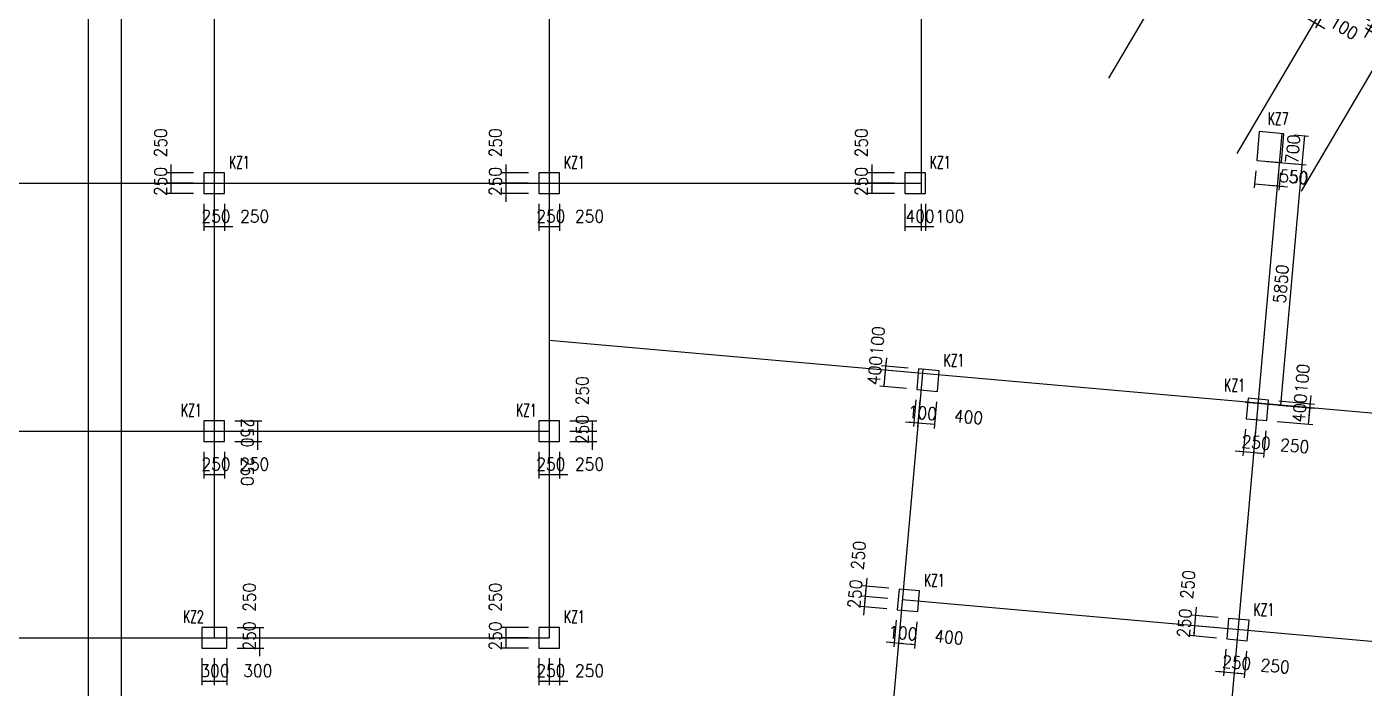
# Model space of a CAD drawing. Extents: x 387171 to 699106, y 11966 to 245688.
# Drawn here: x 574722 to 607071, y 98863 to 114875 of the extents above; entities that cross this region are included whole.
import ezdxf

# ---------------------------------------------------------------- set-up
doc = ezdxf.new("R2010")
doc.units = 0
doc.header["$LTSCALE"] = 100
doc.header["$MEASUREMENT"] = 0
for name, color, linetype in [('COLU', 7, 'Continuous'), ('DIM', 3, 'Continuous'), ('DOTE', 253, 'Continuous'), ('NUM', 7, 'Continuous'), ('小尺寸', 4, 'Continuous')]:
    doc.layers.add(name, color=color, linetype=linetype)
doc.styles.get("Standard").update_dxf_attribs({"font": 'standard'})
doc.dimstyles.get("Standard").update_dxf_attribs({"dimtxt": 300, "dimasz": 100, "dimexe": 100, "dimexo": 250, "dimgap": 100, "dimtad": 0, "dimtoh": 1, "dimdec": 0, "dimdsep": 46, "dimcen": 0.09, "dimclrt": 7, "dimadec": 0, "dimazin": 0, "dimtfac": 1, "dimtdec": 4, "dimtofl": 0, "dimtmove": 0, "dimatfit": 3, "dimfxl": 1, "dimtolj": 1, "dimtzin": 0, "dimarcsym": 0})

# ---------------------------------------------------------------- blocks, each defined once
blk = doc.blocks.new('*D3917')
at = {"layer": '小尺寸', "color": 0, "linetype": 'ByBlock', "lineweight": -2}
for p, q in [((606037, 115287), (605809, 114899)), ((605687, 115086), (606118, 114833)), ((606072, 115150), (605895, 114848))]:
    blk.add_line(p, q, dxfattribs=at)
for points in [[(605859, 114985), (605765, 115021), (605782, 115050)], [(605946, 114934), (606040, 114898), (606023, 114869)]]:
    blk.add_solid(points, dxfattribs=at)
at = {"layer": '小尺寸', "color": 7, "linetype": 'Continuous', "lineweight": -2, "insert": (606581, 114851), "char_height": 300, "width": 476.67, "attachment_point": 5, "rotation": 329.5454}
blk.add_mtext('100', dxfattribs=at)
blk = doc.blocks.new('*D1581')
at = {"layer": '小尺寸', "color": 0, "linetype": 'ByBlock', "lineweight": -2}
for p, q in [((607083, 114614), (607336, 115045)), ((607413, 114767), (607148, 114923)), ((607363, 114681), (607098, 114837))]:
    blk.add_line(p, q, dxfattribs=at)
for points in [[(607235, 114873), (607271, 114967), (607300, 114950)], [(607184, 114786), (607148, 114692), (607119, 114709)]]:
    blk.add_solid(points, dxfattribs=at)
at = {"layer": '小尺寸', "color": 7, "linetype": 'Continuous', "lineweight": -2, "insert": (607191, 115291), "char_height": 300, "width": 476.67, "attachment_point": 5, "rotation": 59.5454}
blk.add_mtext('100', dxfattribs=at)
blk = doc.blocks.new('*D1758')
at = {"layer": 'DIM', "color": 0, "linetype": 'ByBlock', "lineweight": -2}
for p, q in [((595708, 111338), (595058, 111338)), ((595158, 111538), (595158, 110888)), ((595708, 111088), (595058, 111088))]:
    blk.add_line(p, q, dxfattribs=at)
for points in [[(595158, 111338), (595141, 111438), (595175, 111438)], [(595158, 111088), (595175, 110988), (595141, 110988)]]:
    blk.add_solid(points, dxfattribs=at)
at = {"layer": 'DIM', "color": 7, "linetype": 'Continuous', "lineweight": -2, "insert": (594908, 112064), "char_height": 300, "width": 566.67, "attachment_point": 5, "rotation": 90}
blk.add_mtext('250', dxfattribs=at)
blk = doc.blocks.new('*D1530')
at = {"layer": 'DIM', "color": 0, "linetype": 'ByBlock', "lineweight": -2}
for p, q in [((595708, 111088), (595058, 111088)), ((595158, 111088), (595158, 110838)), ((595708, 110838), (595058, 110838))]:
    blk.add_line(p, q, dxfattribs=at)
for points in [[(595158, 111088), (595175, 110988), (595141, 110988)], [(595158, 110838), (595141, 110938), (595175, 110938)]]:
    blk.add_solid(points, dxfattribs=at)
at = {"layer": 'DIM', "color": 7, "linetype": 'Continuous', "lineweight": -2, "insert": (594908, 111128), "char_height": 300, "width": 566.67, "attachment_point": 5, "rotation": 90}
blk.add_mtext('250', dxfattribs=at)
blk = doc.blocks.new('*D2313')
at = {"layer": 'DIM', "color": 0, "linetype": 'ByBlock', "lineweight": -2}
for p, q in [((595958, 110588), (595958, 109938)), ((596358, 110588), (596358, 109938)), ((595958, 110038), (596358, 110038))]:
    blk.add_line(p, q, dxfattribs=at)
for points in [[(595958, 110038), (596058, 110055), (596058, 110021)], [(596358, 110038), (596258, 110021), (596258, 110055)]]:
    blk.add_solid(points, dxfattribs=at)
at = {"layer": 'DIM', "color": 7, "linetype": 'Continuous', "lineweight": -2, "insert": (596328, 110288), "char_height": 300, "width": 576.67, "attachment_point": 5}
blk.add_mtext('400', dxfattribs=at)
blk = doc.blocks.new('*D2063')
at = {"layer": 'DIM', "color": 0, "linetype": 'ByBlock', "lineweight": -2}
for p, q in [((596358, 110588), (596358, 109938)), ((596458, 110588), (596458, 109938)), ((596158, 110038), (596658, 110038))]:
    blk.add_line(p, q, dxfattribs=at)
for points in [[(596358, 110038), (596258, 110021), (596258, 110055)], [(596458, 110038), (596558, 110055), (596558, 110021)]]:
    blk.add_solid(points, dxfattribs=at)
at = {"layer": 'DIM', "color": 7, "linetype": 'Continuous', "lineweight": -2, "insert": (597048, 110288), "char_height": 300, "width": 476.67, "attachment_point": 5}
blk.add_mtext('100', dxfattribs=at)
blk = doc.blocks.new('*D4122')
at = {"layer": 'DIM', "color": 0, "linetype": 'ByBlock', "lineweight": -2}
for p, q in [((578758, 111338), (578108, 111338)), ((578208, 111538), (578208, 110888)), ((578758, 111088), (578108, 111088))]:
    blk.add_line(p, q, dxfattribs=at)
for points in [[(578208, 111338), (578191, 111438), (578225, 111438)], [(578208, 111088), (578225, 110988), (578191, 110988)]]:
    blk.add_solid(points, dxfattribs=at)
at = {"layer": 'DIM', "color": 7, "linetype": 'Continuous', "lineweight": -2, "insert": (577958, 112064), "char_height": 300, "width": 566.67, "attachment_point": 5, "rotation": 90}
blk.add_mtext('250', dxfattribs=at)
blk = doc.blocks.new('*D3725')
at = {"layer": 'DIM', "color": 0, "linetype": 'ByBlock', "lineweight": -2}
for p, q in [((578758, 111088), (578108, 111088)), ((578208, 111088), (578208, 110838)), ((578758, 110838), (578108, 110838))]:
    blk.add_line(p, q, dxfattribs=at)
for points in [[(578208, 111088), (578225, 110988), (578191, 110988)], [(578208, 110838), (578191, 110938), (578225, 110938)]]:
    blk.add_solid(points, dxfattribs=at)
at = {"layer": 'DIM', "color": 7, "linetype": 'Continuous', "lineweight": -2, "insert": (577958, 111128), "char_height": 300, "width": 566.67, "attachment_point": 5, "rotation": 90}
blk.add_mtext('250', dxfattribs=at)
blk = doc.blocks.new('*D4607')
at = {"layer": 'DIM', "color": 0, "linetype": 'ByBlock', "lineweight": -2}
for p, q in [((579008, 110588), (579008, 109938)), ((579258, 110588), (579258, 109938)), ((579008, 110038), (579258, 110038))]:
    blk.add_line(p, q, dxfattribs=at)
for points in [[(579008, 110038), (579108, 110055), (579108, 110021)], [(579258, 110038), (579158, 110021), (579158, 110055)]]:
    blk.add_solid(points, dxfattribs=at)
at = {"layer": 'DIM', "color": 7, "linetype": 'Continuous', "lineweight": -2, "insert": (579298, 110288), "char_height": 300, "width": 566.67, "attachment_point": 5}
blk.add_mtext('250', dxfattribs=at)
blk = doc.blocks.new('*D142')
at = {"layer": 'DIM', "color": 0, "linetype": 'ByBlock', "lineweight": -2}
for p, q in [((579258, 110588), (579258, 109938)), ((579508, 110588), (579508, 109938)), ((579058, 110038), (579708, 110038))]:
    blk.add_line(p, q, dxfattribs=at)
for points in [[(579258, 110038), (579158, 110021), (579158, 110055)], [(579508, 110038), (579608, 110055), (579608, 110021)]]:
    blk.add_solid(points, dxfattribs=at)
at = {"layer": 'DIM', "color": 7, "linetype": 'Continuous', "lineweight": -2, "insert": (580234, 110288), "char_height": 300, "width": 566.67, "attachment_point": 5}
blk.add_mtext('250', dxfattribs=at)
blk = doc.blocks.new('*D4413')
at = {"layer": 'DIM', "color": 0, "linetype": 'ByBlock', "lineweight": -2}
for p, q in [((586858, 111338), (586208, 111338)), ((586308, 111538), (586308, 110888)), ((586858, 111088), (586208, 111088))]:
    blk.add_line(p, q, dxfattribs=at)
for points in [[(586308, 111338), (586291, 111438), (586325, 111438)], [(586308, 111088), (586325, 110988), (586291, 110988)]]:
    blk.add_solid(points, dxfattribs=at)
at = {"layer": 'DIM', "color": 7, "linetype": 'Continuous', "lineweight": -2, "insert": (586058, 112064), "char_height": 300, "width": 566.67, "attachment_point": 5, "rotation": 90}
blk.add_mtext('250', dxfattribs=at)
blk = doc.blocks.new('*D672')
at = {"layer": 'DIM', "color": 0, "linetype": 'ByBlock', "lineweight": -2}
for p, q in [((586308, 111288), (586308, 110638)), ((586858, 111088), (586208, 111088)), ((586858, 110838), (586208, 110838))]:
    blk.add_line(p, q, dxfattribs=at)
for points in [[(586308, 111088), (586291, 111188), (586325, 111188)], [(586308, 110838), (586325, 110738), (586291, 110738)]]:
    blk.add_solid(points, dxfattribs=at)
at = {"layer": 'DIM', "color": 7, "linetype": 'Continuous', "lineweight": -2, "insert": (586058, 111128), "char_height": 300, "width": 566.67, "attachment_point": 5, "rotation": 90}
blk.add_mtext('250', dxfattribs=at)
blk = doc.blocks.new('*D289')
at = {"layer": 'DIM', "color": 0, "linetype": 'ByBlock', "lineweight": -2}
for p, q in [((587108, 110588), (587108, 109938)), ((587358, 110588), (587358, 109938)), ((587108, 110038), (587358, 110038))]:
    blk.add_line(p, q, dxfattribs=at)
for points in [[(587108, 110038), (587208, 110055), (587208, 110021)], [(587358, 110038), (587258, 110021), (587258, 110055)]]:
    blk.add_solid(points, dxfattribs=at)
at = {"layer": 'DIM', "color": 7, "linetype": 'Continuous', "lineweight": -2, "insert": (587398, 110288), "char_height": 300, "width": 566.67, "attachment_point": 5}
blk.add_mtext('250', dxfattribs=at)
blk = doc.blocks.new('*D1201')
at = {"layer": 'DIM', "color": 0, "linetype": 'ByBlock', "lineweight": -2}
for p, q in [((587358, 110588), (587358, 109938)), ((587608, 110588), (587608, 109938)), ((587358, 110038), (587608, 110038))]:
    blk.add_line(p, q, dxfattribs=at)
for points in [[(587358, 110038), (587458, 110055), (587458, 110021)], [(587608, 110038), (587508, 110021), (587508, 110055)]]:
    blk.add_solid(points, dxfattribs=at)
at = {"layer": 'DIM', "color": 7, "linetype": 'Continuous', "lineweight": -2, "insert": (588334, 110288), "char_height": 300, "width": 566.67, "attachment_point": 5}
blk.add_mtext('250', dxfattribs=at)
blk = doc.blocks.new('*D1064')
at = {"layer": 'DIM', "color": 0, "linetype": 'ByBlock', "lineweight": -2}
for p, q in [((579008, 104588), (579008, 103938)), ((579258, 104588), (579258, 103938)), ((579008, 104038), (579258, 104038))]:
    blk.add_line(p, q, dxfattribs=at)
for points in [[(579008, 104038), (579108, 104055), (579108, 104021)], [(579258, 104038), (579158, 104021), (579158, 104055)]]:
    blk.add_solid(points, dxfattribs=at)
at = {"layer": 'DIM', "color": 7, "linetype": 'Continuous', "lineweight": -2, "insert": (579298, 104288), "char_height": 300, "width": 566.67, "attachment_point": 5}
blk.add_mtext('250', dxfattribs=at)
blk = doc.blocks.new('*D683')
at = {"layer": 'DIM', "color": 0, "linetype": 'ByBlock', "lineweight": -2}
for p, q in [((579258, 104588), (579258, 103938)), ((579508, 104588), (579508, 103938)), ((579258, 104038), (579508, 104038))]:
    blk.add_line(p, q, dxfattribs=at)
for points in [[(579258, 104038), (579358, 104055), (579358, 104021)], [(579508, 104038), (579408, 104021), (579408, 104055)]]:
    blk.add_solid(points, dxfattribs=at)
at = {"layer": 'DIM', "color": 7, "linetype": 'Continuous', "lineweight": -2, "insert": (580234, 104288), "char_height": 300, "width": 566.67, "attachment_point": 5}
blk.add_mtext('250', dxfattribs=at)
blk = doc.blocks.new('*D865')
at = {"layer": 'DIM', "color": 0, "linetype": 'ByBlock', "lineweight": -2}
for p, q in [((580308, 104638), (580308, 105288)), ((579758, 105088), (580408, 105088)), ((579758, 104838), (580408, 104838))]:
    blk.add_line(p, q, dxfattribs=at)
for points in [[(580308, 105088), (580291, 105188), (580325, 105188)], [(580308, 104838), (580325, 104738), (580291, 104738)]]:
    blk.add_solid(points, dxfattribs=at)
at = {"layer": 'DIM', "color": 7, "linetype": 'Continuous', "lineweight": -2, "insert": (580058, 104112), "char_height": 300, "width": 566.67, "attachment_point": 5, "rotation": 270}
blk.add_mtext('250', dxfattribs=at)
blk = doc.blocks.new('*D1774')
at = {"layer": 'DIM', "color": 0, "linetype": 'ByBlock', "lineweight": -2}
for p, q in [((579758, 105338), (580408, 105338)), ((580308, 105088), (580308, 105338)), ((579758, 105088), (580408, 105088))]:
    blk.add_line(p, q, dxfattribs=at)
for points in [[(580308, 105338), (580325, 105238), (580291, 105238)], [(580308, 105088), (580291, 105188), (580325, 105188)]]:
    blk.add_solid(points, dxfattribs=at)
at = {"layer": 'DIM', "color": 7, "linetype": 'Continuous', "lineweight": -2, "insert": (580058, 105048), "char_height": 300, "width": 566.67, "attachment_point": 5, "rotation": 270}
blk.add_mtext('250', dxfattribs=at)
blk = doc.blocks.new('*D1396')
at = {"layer": 'DIM', "color": 0, "linetype": 'ByBlock', "lineweight": -2}
for p, q in [((578958, 99588), (578958, 98938)), ((579258, 99588), (579258, 98938)), ((578958, 99038), (579258, 99038))]:
    blk.add_line(p, q, dxfattribs=at)
for points in [[(578958, 99038), (579058, 99055), (579058, 99021)], [(579258, 99038), (579158, 99021), (579158, 99055)]]:
    blk.add_solid(points, dxfattribs=at)
at = {"layer": 'DIM', "color": 7, "linetype": 'Continuous', "lineweight": -2, "insert": (579273, 99288), "char_height": 300, "width": 566.67, "attachment_point": 5}
blk.add_mtext('300', dxfattribs=at)
blk = doc.blocks.new('*D2201')
at = {"layer": 'DIM', "color": 0, "linetype": 'ByBlock', "lineweight": -2}
for p, q in [((579258, 99588), (579258, 98938)), ((579558, 99588), (579558, 98938)), ((579258, 99038), (579558, 99038))]:
    blk.add_line(p, q, dxfattribs=at)
for points in [[(579258, 99038), (579358, 99055), (579358, 99021)], [(579558, 99038), (579458, 99021), (579458, 99055)]]:
    blk.add_solid(points, dxfattribs=at)
at = {"layer": 'DIM', "color": 7, "linetype": 'Continuous', "lineweight": -2, "insert": (580309, 99288), "char_height": 300, "width": 566.67, "attachment_point": 5}
blk.add_mtext('300', dxfattribs=at)
blk = doc.blocks.new('*D1965')
at = {"layer": 'DIM', "color": 0, "linetype": 'ByBlock', "lineweight": -2}
for p, q in [((580358, 99638), (580358, 100288)), ((579808, 100088), (580458, 100088)), ((579808, 99838), (580458, 99838))]:
    blk.add_line(p, q, dxfattribs=at)
for points in [[(580358, 100088), (580341, 100188), (580375, 100188)], [(580358, 99838), (580375, 99738), (580341, 99738)]]:
    blk.add_solid(points, dxfattribs=at)
at = {"layer": 'DIM', "color": 7, "linetype": 'Continuous', "lineweight": -2, "insert": (580108, 100128), "char_height": 300, "width": 566.67, "attachment_point": 5, "rotation": 90}
blk.add_mtext('250', dxfattribs=at)
blk = doc.blocks.new('*D2738')
at = {"layer": 'DIM', "color": 0, "linetype": 'ByBlock', "lineweight": -2}
for p, q in [((579808, 100338), (580458, 100338)), ((580358, 100088), (580358, 100338)), ((579808, 100088), (580458, 100088))]:
    blk.add_line(p, q, dxfattribs=at)
for points in [[(580358, 100338), (580375, 100238), (580341, 100238)], [(580358, 100088), (580341, 100188), (580375, 100188)]]:
    blk.add_solid(points, dxfattribs=at)
at = {"layer": 'DIM', "color": 7, "linetype": 'Continuous', "lineweight": -2, "insert": (580108, 101064), "char_height": 300, "width": 566.67, "attachment_point": 5, "rotation": 90}
blk.add_mtext('250', dxfattribs=at)
blk = doc.blocks.new('*D2490')
at = {"layer": 'DIM', "color": 0, "linetype": 'ByBlock', "lineweight": -2}
for p, q in [((587108, 104588), (587108, 103938)), ((587358, 104588), (587358, 103938)), ((587108, 104038), (587358, 104038))]:
    blk.add_line(p, q, dxfattribs=at)
for points in [[(587108, 104038), (587208, 104055), (587208, 104021)], [(587358, 104038), (587258, 104021), (587258, 104055)]]:
    blk.add_solid(points, dxfattribs=at)
at = {"layer": 'DIM', "color": 7, "linetype": 'Continuous', "lineweight": -2, "insert": (587398, 104288), "char_height": 300, "width": 566.67, "attachment_point": 5}
blk.add_mtext('250', dxfattribs=at)
blk = doc.blocks.new('*D2671')
at = {"layer": 'DIM', "color": 0, "linetype": 'ByBlock', "lineweight": -2}
for p, q in [((587358, 104588), (587358, 103938)), ((587608, 104588), (587608, 103938)), ((587158, 104038), (587808, 104038))]:
    blk.add_line(p, q, dxfattribs=at)
for points in [[(587358, 104038), (587258, 104021), (587258, 104055)], [(587608, 104038), (587708, 104055), (587708, 104021)]]:
    blk.add_solid(points, dxfattribs=at)
at = {"layer": 'DIM', "color": 7, "linetype": 'Continuous', "lineweight": -2, "insert": (588334, 104288), "char_height": 300, "width": 566.67, "attachment_point": 5}
blk.add_mtext('250', dxfattribs=at)
blk = doc.blocks.new('*D3443')
at = {"layer": 'DIM', "color": 0, "linetype": 'ByBlock', "lineweight": -2}
for p, q in [((588408, 104638), (588408, 105288)), ((587858, 105088), (588508, 105088)), ((587858, 104838), (588508, 104838))]:
    blk.add_line(p, q, dxfattribs=at)
for points in [[(588408, 105088), (588391, 105188), (588425, 105188)], [(588408, 104838), (588425, 104738), (588391, 104738)]]:
    blk.add_solid(points, dxfattribs=at)
at = {"layer": 'DIM', "color": 7, "linetype": 'Continuous', "lineweight": -2, "insert": (588158, 105128), "char_height": 300, "width": 566.67, "attachment_point": 5, "rotation": 90}
blk.add_mtext('250', dxfattribs=at)
blk = doc.blocks.new('*D3210')
at = {"layer": 'DIM', "color": 0, "linetype": 'ByBlock', "lineweight": -2}
for p, q in [((587858, 105338), (588508, 105338)), ((588408, 105088), (588408, 105338)), ((587858, 105088), (588508, 105088))]:
    blk.add_line(p, q, dxfattribs=at)
for points in [[(588408, 105338), (588425, 105238), (588391, 105238)], [(588408, 105088), (588391, 105188), (588425, 105188)]]:
    blk.add_solid(points, dxfattribs=at)
at = {"layer": 'DIM', "color": 7, "linetype": 'Continuous', "lineweight": -2, "insert": (588158, 106064), "char_height": 300, "width": 566.67, "attachment_point": 5, "rotation": 90}
blk.add_mtext('250', dxfattribs=at)
blk = doc.blocks.new('*D3978')
at = {"layer": 'DIM', "color": 0, "linetype": 'ByBlock', "lineweight": -2}
for p, q in [((586858, 100338), (586208, 100338)), ((586308, 100338), (586308, 100088)), ((586858, 100088), (586208, 100088))]:
    blk.add_line(p, q, dxfattribs=at)
for points in [[(586308, 100338), (586325, 100238), (586291, 100238)], [(586308, 100088), (586291, 100188), (586325, 100188)]]:
    blk.add_solid(points, dxfattribs=at)
at = {"layer": 'DIM', "color": 7, "linetype": 'Continuous', "lineweight": -2, "insert": (586058, 101064), "char_height": 300, "width": 566.67, "attachment_point": 5, "rotation": 90}
blk.add_mtext('250', dxfattribs=at)
blk = doc.blocks.new('*D3582')
at = {"layer": 'DIM', "color": 0, "linetype": 'ByBlock', "lineweight": -2}
for p, q in [((586858, 100088), (586208, 100088)), ((586308, 100088), (586308, 99838)), ((586858, 99838), (586208, 99838))]:
    blk.add_line(p, q, dxfattribs=at)
for points in [[(586308, 100088), (586325, 99988), (586291, 99988)], [(586308, 99838), (586291, 99938), (586325, 99938)]]:
    blk.add_solid(points, dxfattribs=at)
at = {"layer": 'DIM', "color": 7, "linetype": 'Continuous', "lineweight": -2, "insert": (586058, 100128), "char_height": 300, "width": 566.67, "attachment_point": 5, "rotation": 90}
blk.add_mtext('250', dxfattribs=at)
blk = doc.blocks.new('*D4505')
at = {"layer": 'DIM', "color": 0, "linetype": 'ByBlock', "lineweight": -2}
for p, q in [((587108, 99588), (587108, 98938)), ((587358, 99588), (587358, 98938)), ((587108, 99038), (587358, 99038))]:
    blk.add_line(p, q, dxfattribs=at)
for points in [[(587108, 99038), (587208, 99055), (587208, 99021)], [(587358, 99038), (587258, 99021), (587258, 99055)]]:
    blk.add_solid(points, dxfattribs=at)
at = {"layer": 'DIM', "color": 7, "linetype": 'Continuous', "lineweight": -2, "insert": (587398, 99288), "char_height": 300, "width": 566.67, "attachment_point": 5}
blk.add_mtext('250', dxfattribs=at)
blk = doc.blocks.new('*D21')
at = {"layer": 'DIM', "color": 0, "linetype": 'ByBlock', "lineweight": -2}
for p, q in [((587358, 99588), (587358, 98938)), ((587608, 99588), (587608, 98938)), ((587158, 99038), (587808, 99038))]:
    blk.add_line(p, q, dxfattribs=at)
for points in [[(587358, 99038), (587258, 99021), (587258, 99055)], [(587608, 99038), (587708, 99055), (587708, 99021)]]:
    blk.add_solid(points, dxfattribs=at)
at = {"layer": 'DIM', "color": 7, "linetype": 'Continuous', "lineweight": -2, "insert": (588334, 99288), "char_height": 300, "width": 566.67, "attachment_point": 5}
blk.add_mtext('250', dxfattribs=at)
blk = doc.blocks.new('*D3433')
at = {"layer": 'DIM', "color": 0, "linetype": 'ByBlock', "lineweight": -2}
for p, q in [((595513, 106861), (595469, 106363)), ((596034, 106514), (595387, 106571)), ((596043, 106613), (595396, 106671))]:
    blk.add_line(p, q, dxfattribs=at)
for points in [[(595495, 106662), (595487, 106763), (595521, 106760)], [(595486, 106562), (595494, 106461), (595461, 106464)]]:
    blk.add_solid(points, dxfattribs=at)
at = {"layer": 'DIM', "color": 7, "linetype": 'Continuous', "lineweight": -2, "insert": (595298, 107272), "char_height": 300, "width": 476.67, "attachment_point": 5, "rotation": 84.9316}
blk.add_mtext('100', dxfattribs=at)
blk = doc.blocks.new('*D4223')
at = {"layer": 'DIM', "color": 0, "linetype": 'ByBlock', "lineweight": -2}
for p, q in [((596034, 106514), (595387, 106571)), ((595486, 106562), (595451, 106164)), ((595999, 106115), (595351, 106173))]:
    blk.add_line(p, q, dxfattribs=at)
for points in [[(595486, 106562), (595494, 106461), (595461, 106464)], [(595451, 106164), (595443, 106265), (595476, 106262)]]:
    blk.add_solid(points, dxfattribs=at)
at = {"layer": 'DIM', "color": 7, "linetype": 'Continuous', "lineweight": -2, "insert": (595235, 106555), "char_height": 300, "width": 576.67, "attachment_point": 5, "rotation": 84.9316}
blk.add_mtext('400', dxfattribs=at)
blk = doc.blocks.new('*D3824')
at = {"layer": 'DIM', "color": 0, "linetype": 'ByBlock', "lineweight": -2}
for p, q in [((596226, 105844), (596168, 105197)), ((596325, 105835), (596268, 105188)), ((595978, 105314), (596476, 105270))]:
    blk.add_line(p, q, dxfattribs=at)
for points in [[(596177, 105296), (596076, 105289), (596079, 105322)], [(596277, 105287), (596378, 105295), (596375, 105262)]]:
    blk.add_solid(points, dxfattribs=at)
at = {"layer": 'DIM', "color": 7, "linetype": 'Continuous', "lineweight": -2, "insert": (596385, 105529), "char_height": 300, "width": 476.67, "attachment_point": 5, "rotation": 354.9316}
blk.add_mtext('100', dxfattribs=at)
blk = doc.blocks.new('*D78')
at = {"layer": 'DIM', "color": 0, "linetype": 'ByBlock', "lineweight": -2}
for p, q in [((596325, 105835), (596268, 105188)), ((596724, 105800), (596666, 105152)), ((596277, 105287), (596675, 105252))]:
    blk.add_line(p, q, dxfattribs=at)
for points in [[(596277, 105287), (596378, 105295), (596375, 105262)], [(596675, 105252), (596574, 105244), (596577, 105278)]]:
    blk.add_solid(points, dxfattribs=at)
at = {"layer": 'DIM', "color": 7, "linetype": 'Continuous', "lineweight": -2, "insert": (597501, 105430), "char_height": 300, "width": 576.67, "attachment_point": 5, "rotation": 354.9316}
blk.add_mtext('400', dxfattribs=at)
blk = doc.blocks.new('*D4337')
at = {"layer": 'DIM', "color": 0, "linetype": 'ByBlock', "lineweight": -2}
for p, q in [((604195, 105137), (604137, 104490)), ((604444, 105115), (604386, 104468)), ((603947, 104607), (604594, 104550))]:
    blk.add_line(p, q, dxfattribs=at)
for points in [[(604146, 104590), (604045, 104582), (604048, 104615)], [(604395, 104567), (604496, 104575), (604493, 104542)]]:
    blk.add_solid(points, dxfattribs=at)
at = {"layer": 'DIM', "color": 7, "linetype": 'Continuous', "lineweight": -2, "insert": (604457, 104813), "char_height": 300, "width": 566.67, "attachment_point": 5, "rotation": 354.9316}
blk.add_mtext('250', dxfattribs=at)
blk = doc.blocks.new('*D620')
at = {"layer": 'DIM', "color": 0, "linetype": 'ByBlock', "lineweight": -2}
for p, q in [((604444, 105115), (604386, 104468)), ((604693, 105093), (604635, 104446)), ((604395, 104567), (604644, 104545))]:
    blk.add_line(p, q, dxfattribs=at)
for points in [[(604395, 104567), (604496, 104575), (604493, 104542)], [(604644, 104545), (604543, 104538), (604546, 104571)]]:
    blk.add_solid(points, dxfattribs=at)
at = {"layer": 'DIM', "color": 7, "linetype": 'Continuous', "lineweight": -2, "insert": (605390, 104730), "char_height": 300, "width": 566.67, "attachment_point": 5, "rotation": 354.9316}
blk.add_mtext('250', dxfattribs=at)
blk = doc.blocks.new('*D795')
at = {"layer": 'DIM', "color": 0, "linetype": 'ByBlock', "lineweight": -2}
for p, q in [((604999, 105719), (605859, 105642)), ((605724, 105253), (605760, 105651)), ((604964, 105320), (605824, 105244))]:
    blk.add_line(p, q, dxfattribs=at)
for points in [[(605760, 105651), (605768, 105550), (605734, 105553)], [(605724, 105253), (605717, 105354), (605750, 105351)]]:
    blk.add_solid(points, dxfattribs=at)
at = {"layer": 'DIM', "color": 7, "linetype": 'Continuous', "lineweight": -2, "insert": (605508, 105644), "char_height": 300, "width": 576.67, "attachment_point": 5, "rotation": 84.9316}
blk.add_mtext('400', dxfattribs=at)
blk = doc.blocks.new('*D406')
at = {"layer": 'DIM', "color": 0, "linetype": 'ByBlock', "lineweight": -2}
for p, q in [((605008, 105818), (605868, 105742)), ((605742, 105452), (605786, 105950)), ((604999, 105719), (605859, 105642))]:
    blk.add_line(p, q, dxfattribs=at)
for points in [[(605769, 105751), (605761, 105852), (605794, 105849)], [(605760, 105651), (605768, 105550), (605734, 105553)]]:
    blk.add_solid(points, dxfattribs=at)
at = {"layer": 'DIM', "color": 7, "linetype": 'Continuous', "lineweight": -2, "insert": (605572, 106361), "char_height": 300, "width": 476.67, "attachment_point": 5, "rotation": 84.9316}
blk.add_mtext('100', dxfattribs=at)
blk = doc.blocks.new('*D1330')
at = {"layer": 'DIM', "color": 0, "linetype": 'ByBlock', "lineweight": -2}
for p, q in [((595570, 101284), (594923, 101342)), ((595040, 101532), (594983, 100885)), ((595548, 101035), (594901, 101093))]:
    blk.add_line(p, q, dxfattribs=at)
for points in [[(595023, 101333), (595015, 101434), (595048, 101431)], [(595000, 101084), (595008, 100983), (594975, 100986)]]:
    blk.add_solid(points, dxfattribs=at)
at = {"layer": 'DIM', "color": 7, "linetype": 'Continuous', "lineweight": -2, "insert": (594838, 102078), "char_height": 300, "width": 566.67, "attachment_point": 5, "rotation": 84.9316}
blk.add_mtext('250', dxfattribs=at)
blk = doc.blocks.new('*D930')
at = {"layer": 'DIM', "color": 0, "linetype": 'ByBlock', "lineweight": -2}
for p, q in [((595018, 101283), (594961, 100636)), ((595548, 101035), (594901, 101093)), ((595526, 100786), (594879, 100844))]:
    blk.add_line(p, q, dxfattribs=at)
for points in [[(595000, 101084), (594993, 101185), (595026, 101182)], [(594978, 100835), (594986, 100734), (594953, 100737)]]:
    blk.add_solid(points, dxfattribs=at)
at = {"layer": 'DIM', "color": 7, "linetype": 'Continuous', "lineweight": -2, "insert": (594755, 101146), "char_height": 300, "width": 566.67, "attachment_point": 5, "rotation": 84.9316}
blk.add_mtext('250', dxfattribs=at)
blk = doc.blocks.new('*D1867')
at = {"layer": 'DIM', "color": 0, "linetype": 'ByBlock', "lineweight": -2}
for p, q in [((595753, 100515), (595696, 99868)), ((595853, 100506), (595795, 99859)), ((595505, 99985), (596003, 99941))]:
    blk.add_line(p, q, dxfattribs=at)
for points in [[(595705, 99967), (595603, 99959), (595606, 99993)], [(595804, 99958), (595905, 99966), (595902, 99933)]]:
    blk.add_solid(points, dxfattribs=at)
at = {"layer": 'DIM', "color": 7, "linetype": 'Continuous', "lineweight": -2, "insert": (595912, 100200), "char_height": 300, "width": 476.67, "attachment_point": 5, "rotation": 354.9316}
blk.add_mtext('100', dxfattribs=at)
blk = doc.blocks.new('*D1481')
at = {"layer": 'DIM', "color": 0, "linetype": 'ByBlock', "lineweight": -2}
for p, q in [((595853, 100506), (595795, 99859)), ((596251, 100471), (596194, 99823)), ((595804, 99958), (596203, 99923))]:
    blk.add_line(p, q, dxfattribs=at)
for points in [[(595804, 99958), (595905, 99966), (595902, 99933)], [(596203, 99923), (596102, 99915), (596104, 99948)]]:
    blk.add_solid(points, dxfattribs=at)
at = {"layer": 'DIM', "color": 7, "linetype": 'Continuous', "lineweight": -2, "insert": (597028, 100101), "char_height": 300, "width": 576.67, "attachment_point": 5, "rotation": 354.9316}
blk.add_mtext('400', dxfattribs=at)
blk = doc.blocks.new('*D4277')
at = {"layer": 'DIM', "color": 0, "linetype": 'ByBlock', "lineweight": -2}
for p, q in [((603539, 100577), (602892, 100635)), ((603009, 100825), (602952, 100178)), ((603517, 100328), (602870, 100386))]:
    blk.add_line(p, q, dxfattribs=at)
for points in [[(602991, 100626), (602984, 100727), (603017, 100724)], [(602969, 100377), (602977, 100276), (602944, 100279)]]:
    blk.add_solid(points, dxfattribs=at)
at = {"layer": 'DIM', "color": 7, "linetype": 'Continuous', "lineweight": -2, "insert": (602806, 101372), "char_height": 300, "width": 566.67, "attachment_point": 5, "rotation": 84.9316}
blk.add_mtext('250', dxfattribs=at)
blk = doc.blocks.new('*D4053')
at = {"layer": 'DIM', "color": 0, "linetype": 'ByBlock', "lineweight": -2}
for p, q in [((603517, 100328), (602870, 100386)), ((602969, 100377), (602947, 100128)), ((603495, 100079), (602847, 100137))]:
    blk.add_line(p, q, dxfattribs=at)
for points in [[(602969, 100377), (602977, 100276), (602944, 100279)], [(602947, 100128), (602939, 100229), (602973, 100226)]]:
    blk.add_solid(points, dxfattribs=at)
at = {"layer": 'DIM', "color": 7, "linetype": 'Continuous', "lineweight": -2, "insert": (602724, 100439), "char_height": 300, "width": 566.67, "attachment_point": 5, "rotation": 84.9316}
blk.add_mtext('250', dxfattribs=at)
blk = doc.blocks.new('*D4236')
at = {"layer": 'DIM', "color": 0, "linetype": 'ByBlock', "lineweight": -2}
for p, q in [((603722, 99808), (603664, 99161)), ((603971, 99786), (603913, 99139)), ((603474, 99278), (604122, 99221))]:
    blk.add_line(p, q, dxfattribs=at)
for points in [[(603673, 99260), (603572, 99253), (603575, 99286)], [(603922, 99238), (604023, 99246), (604020, 99213)]]:
    blk.add_solid(points, dxfattribs=at)
at = {"layer": 'DIM', "color": 7, "linetype": 'Continuous', "lineweight": -2, "insert": (603984, 99484), "char_height": 300, "width": 566.67, "attachment_point": 5, "rotation": 354.9316}
blk.add_mtext('250', dxfattribs=at)
blk = doc.blocks.new('*D346')
at = {"layer": 'DIM', "color": 0, "linetype": 'ByBlock', "lineweight": -2}
for p, q in [((603971, 99786), (603913, 99139)), ((604220, 99764), (604163, 99117)), ((603922, 99238), (604171, 99216))]:
    blk.add_line(p, q, dxfattribs=at)
for points in [[(603922, 99238), (604023, 99246), (604020, 99213)], [(604171, 99216), (604070, 99208), (604073, 99242)]]:
    blk.add_solid(points, dxfattribs=at)
at = {"layer": 'DIM', "color": 7, "linetype": 'Continuous', "lineweight": -2, "insert": (604917, 99401), "char_height": 300, "width": 566.67, "attachment_point": 5, "rotation": 354.9316}
blk.add_mtext('250', dxfattribs=at)
blk = doc.blocks.new('*D2217')
at = {"layer": 'DIM', "color": 0, "linetype": 'ByBlock', "lineweight": -2}
for p, q in [((604448, 111389), (604411, 110973)), ((604996, 111341), (604959, 110925)), ((604420, 111073), (604968, 111024))]:
    blk.add_line(p, q, dxfattribs=at)
for points in [[(604420, 111073), (604521, 111081), (604518, 111047)], [(604968, 111024), (604867, 111016), (604869, 111050)]]:
    blk.add_solid(points, dxfattribs=at)
at = {"layer": 'DIM', "color": 7, "linetype": 'Continuous', "lineweight": -2, "insert": (605372, 111239), "char_height": 300, "width": 566.67, "attachment_point": 5, "rotation": 354.9316}
blk.add_mtext('550', dxfattribs=at)
blk = doc.blocks.new('*D1892')
at = {"layer": 'DIM', "color": 0, "linetype": 'ByBlock', "lineweight": -2}
for p, q in [((604996, 111341), (604959, 110925)), ((605045, 111336), (605009, 110920)), ((604768, 111042), (605217, 111002))]:
    blk.add_line(p, q, dxfattribs=at)
for points in [[(604968, 111024), (604867, 111016), (604869, 111050)], [(605017, 111020), (605118, 111028), (605116, 110994)]]:
    blk.add_solid(points, dxfattribs=at)
at = {"layer": 'DIM', "color": 7, "linetype": 'Continuous', "lineweight": -2, "insert": (605477, 111230), "char_height": 300, "width": 353.33, "attachment_point": 5, "rotation": 354.9316}
blk.add_mtext('50', dxfattribs=at)
blk = doc.blocks.new('*D1805')
at = {"layer": 'DIM', "color": 0, "linetype": 'ByBlock', "lineweight": -2}
for p, q in [((604719, 111616), (605663, 111533)), ((605564, 111541), (605047, 105714)), ((604202, 105789), (605146, 105705))]:
    blk.add_line(p, q, dxfattribs=at)
for points in [[(605564, 111541), (605571, 111440), (605538, 111443)], [(605047, 105714), (605039, 105815), (605072, 105812)]]:
    blk.add_solid(points, dxfattribs=at)
at = {"layer": 'DIM', "color": 7, "linetype": 'Continuous', "lineweight": -2, "insert": (605056, 108650), "char_height": 300, "width": 780, "attachment_point": 5, "rotation": 84.9316}
blk.add_mtext('5850', dxfattribs=at)
blk = doc.blocks.new('*D2747')
at = {"layer": 'DIM', "color": 0, "linetype": 'ByBlock', "lineweight": -2}
for p, q in [((605378, 112261), (605725, 112230)), ((605625, 112239), (605564, 111541)), ((605317, 111563), (605663, 111533))]:
    blk.add_line(p, q, dxfattribs=at)
for points in [[(605625, 112239), (605633, 112138), (605600, 112141)], [(605564, 111541), (605556, 111643), (605589, 111640)]]:
    blk.add_solid(points, dxfattribs=at)
at = {"layer": 'DIM', "color": 7, "linetype": 'Continuous', "lineweight": -2, "insert": (605345, 111912), "char_height": 300, "width": 566.67, "attachment_point": 5, "rotation": 84.9316}
blk.add_mtext('700', dxfattribs=at)
blk = doc.blocks.new('后浇带现场')
at = {"color": 6, "lineweight": 30}
for points in [[(806265, 663346), (787754, 674230), (759207, 674230), (759207, 625070)], [(805860, 662656), (787536, 673430), (760007, 673430), (760007, 625070)]]:
    blk.add_lwpolyline(points, dxfattribs=at)

msp = doc.modelspace()

# ---------------------------------------------------------------- linework, layer by layer
at = {"layer": 'COLU'}
for points in [[(604469.9, 111638.4), (605067.6, 111585.4), (605129.4, 112282.7), (604531.8, 112335.7)], [(579008.1, 110837.9), (579508.1, 110837.9), (579508.1, 111337.9), (579008.1, 111337.9)], [(587108.1, 110837.9), (587608.1, 110837.9), (587608.1, 111337.9), (587108.1, 111337.9)], [(595958.1, 110837.9), (596458.1, 110837.9), (596458.1, 111337.9), (595958.1, 111337.9)], [(596247.9, 106093.1), (596745.9, 106049), (596790.1, 106547), (596292.1, 106591.2)], [(604216.6, 105386.4), (604714.7, 105342.2), (604758.8, 105840.2), (604260.8, 105884.4)], [(579008.1, 104837.9), (579508.1, 104837.9), (579508.1, 105337.9), (579008.1, 105337.9)], [(587108.1, 104837.9), (587608.1, 104837.9), (587608.1, 105337.9), (587108.1, 105337.9)], [(595775.2, 100764), (596273.3, 100719.9), (596317.5, 101217.9), (595819.4, 101262.1)], [(578958.1, 99837.9), (579558.1, 99837.9), (579558.1, 100337.9), (578958.1, 100337.9)], [(587108.1, 99837.9), (587608.1, 99837.9), (587608.1, 100337.9), (587108.1, 100337.9)], [(603744, 100057.3), (604242, 100013.1), (604286.2, 100511.2), (603788.1, 100555.3)]]:
    msp.add_lwpolyline(points, close=True, dxfattribs=at)
at = {"layer": 'DOTE'}
for p, q in [((579258.1, 213087.9), (579258.1, 100087.9)), ((606101.4, 122499.2), (600886.4, 113629.9)), ((609204.7, 120674.5), (603989.7, 111805.2)), ((610756.3, 119762.2), (605541.3, 110892.8)), ((587358.1, 116487.9), (587358.1, 100087.9)), ((596358.1, 116487.9), (596358.1, 110837.9)), ((605079.6, 112287.1), (599065, 44471.9)), ((524658.1, 111087.9), (596358.1, 111087.9)), ((666955.8, 100223.5), (587358.1, 107283.1)), ((596391.7, 106582.3), (590946.9, 45191.9)), ((524658.1, 105087.9), (587358.1, 105087.9)), ((666469.9, 94745), (595896.9, 101004.2)), ((524658.1, 100087.9), (587358.1, 100087.9))]:
    msp.add_line(p, q, dxfattribs=at)

# ---------------------------------------------------------------- block references
at = {"color": 3, "lineweight": 30}
msp.add_blockref('后浇带现场', (-182998.7, -527042.1), dxfattribs=at)

# ---------------------------------------------------------------- texts
at = {"layer": 'NUM', "color": 200, "width": 0.7}
for s, p in [('KZ7', (604737, 112499.9)), ('KZ1', (579614.1, 111444)), ('KZ1', (587714.1, 111444)), ('KZ1', (596564.1, 111444)), ('KZ1', (596896.2, 106653.1)), ('KZ1', (603683.8, 106049.7)), ('KZ1', (578451.5, 105444)), ('KZ1', (586555.6, 105444)), ('KZ1', (596423.5, 101324)), ('KZ2', (578501.5, 100444)), ('KZ1', (587714.1, 100444)), ('KZ1', (604392.2, 100617.2))]:
    msp.add_text(s, height=300, dxfattribs=at).set_placement(p)

# ---------------------------------------------------------------- dimensions: what is measured, and where the dimension line sits
at = {"layer": 'DIM', "color": 200}
for p1, p2, distance, picture, middle in [((579008.1, 111337.9), (579008.1, 111087.9), -800, '*D4122', (577958.1, 111556)), ((587108.1, 111337.9), (587108.1, 111087.9), -800, '*D4413', (586058.1, 111556)), ((595958.1, 111337.9), (595958.1, 111087.9), -800, '*D1758', (594908.1, 111556)), ((605129.4, 112282.7), (605067.6, 111585.4), 497.9, '*D2747', (605345.5, 111912.2)), ((604469.9, 111638.4), (603953.1, 105811.3), 1097.9, '*D1805', (605056.1, 108650)), ((604469.9, 111638.4), (605017.8, 111589.8), -567.9, '*D2217', (604715.8, 111297.5)), ((579008.1, 111087.9), (579008.1, 110837.9), -800, '*D3725', (577958.1, 110619.9)), ((587108.1, 111087.9), (587108.1, 110837.9), -800, '*D672', (586058.1, 110619.9)), ((595958.1, 111087.9), (595958.1, 110837.9), -800, '*D1530', (594908.1, 110619.9)), ((579008.1, 110837.9), (579258.1, 110837.9), -800, '*D4607', (578790, 110287.9)), ((579258.1, 110837.9), (579508.1, 110837.9), -800, '*D142', (579726.1, 110287.9)), ((587108.1, 110837.9), (587358.1, 110837.9), -800, '*D289', (586890, 110287.9)), ((587358.1, 110837.9), (587608.1, 110837.9), -800, '*D1201', (587826.1, 110287.9)), ((595958.1, 110837.9), (596358.1, 110837.9), -800, '*D2313', (595740, 110287.9)), ((596358.1, 110837.9), (596458.1, 110837.9), -800, '*D2063', (596660, 110287.9)), ((596292.1, 106591.2), (596283.2, 106491.6), -800, '*D3433', (595264, 106885.1)), ((596283.2, 106491.6), (596247.9, 106093.1), -800, '*D4223', (595182.7, 105968.7)), ((604750, 105740.6), (604758.8, 105840.2), -1013.8, '*D406', (605537.5, 105973.9)), ((587608.1, 105087.9), (587608.1, 105337.9), -800, '*D3210', (588158.1, 105556)), ((596247.9, 106093.1), (596347.5, 106084.3), -800, '*D3824', (595998.2, 105563.1)), ((596347.5, 106084.3), (596745.9, 106049), -800, '*D78', (596914.6, 105481.8)), ((604714.7, 105342.2), (604750, 105740.6), -1013.8, '*D795', (605456.2, 105057.5)), ((579508.1, 105087.9), (579508.1, 105337.9), -800, '*D1774', (580058.1, 105556)), ((579508.1, 104837.9), (579508.1, 105087.9), -800, '*D865', (580058.1, 104619.9)), ((587608.1, 104837.9), (587608.1, 105087.9), -800, '*D3443', (588158.1, 104619.9)), ((604216.6, 105386.4), (604465.6, 105364.3), -800, '*D4337', (603950.8, 104857.8)), ((604465.6, 105364.3), (604714.7, 105342.2), -800, '*D620', (604883.3, 104775.1)), ((579008.1, 104837.9), (579258.1, 104837.9), -800, '*D1064', (578790, 104287.9)), ((579258.1, 104837.9), (579508.1, 104837.9), -800, '*D683', (579726.1, 104287.9)), ((587108.1, 104837.9), (587358.1, 104837.9), -800, '*D2490', (586890, 104287.9)), ((587358.1, 104837.9), (587608.1, 104837.9), -800, '*D2671', (587826.1, 104287.9)), ((595819.4, 101262.1), (595797.3, 101013.1), -800, '*D1330', (594792.8, 101572.1)), ((603788.1, 100555.3), (603766.1, 100306.3), -800, '*D4277', (602761.5, 100865.3)), ((579558.1, 100087.9), (579558.1, 100337.9), -800, '*D2738', (580108.1, 100556)), ((587108.1, 100337.9), (587108.1, 100087.9), -800, '*D3978', (586058.1, 100556)), ((595797.3, 101013.1), (595775.2, 100764), -800, '*D930', (594710.1, 100639.6)), ((595775.2, 100764), (595874.9, 100755.2), -800, '*D1867', (595525.5, 100234)), ((595874.9, 100755.2), (596273.3, 100719.9), -800, '*D1481', (596441.9, 100152.8)), ((603766.1, 100306.3), (603744, 100057.3), -800, '*D4053', (602678.8, 99932.8)), ((579558.1, 99837.9), (579558.1, 100087.9), -800, '*D1965', (580108.1, 99619.9)), ((587108.1, 100087.9), (587108.1, 99837.9), -800, '*D3582', (586058.1, 99619.9)), ((603744, 100057.3), (603993, 100035.2), -800, '*D4236', (603478.2, 99528.7)), ((603993, 100035.2), (604242, 100013.1), -800, '*D346', (604410.6, 99446)), ((578958.1, 99837.9), (579258.1, 99837.9), -800, '*D1396', (578740, 99287.9)), ((579258.1, 99837.9), (579558.1, 99837.9), -800, '*D2201', (579776.1, 99287.9)), ((587108.1, 99837.9), (587358.1, 99837.9), -800, '*D4505', (586890, 99287.9)), ((587358.1, 99837.9), (587608.1, 99837.9), -800, '*D21', (587826.1, 99287.9))]:
    dim = msp.add_aligned_dim(p1=p1, p2=p2, distance=distance, dimstyle='Standard', dxfattribs=at)
    dim.commit()
    dim.dimension.update_dxf_attribs({"geometry": picture, "text_midpoint": middle})
dim = msp.add_linear_dim(base=(605017.4, 111019.8), p1=(605017.8, 111589.8), p2=(605067.6, 111585.4), angle=174.93165, dimstyle='Standard', dxfattribs=at)
dim.commit()
dim.dimension.update_dxf_attribs({"geometry": '*D1892', "text_midpoint": (605176.3, 111256.7)})
at = {"layer": '小尺寸'}
for base, p1, p2, angle, picture, middle in [((605945.6, 114934.4), (606163.5, 115502.3), (606199, 115365.4), 329.54537, '*D3917', (606246.4, 115047.5)), ((607234.6, 114872.6), (607578.3, 114554.5), (607629, 114640.7), 59.54537, '*D1581', (606993.7, 114956.2))]:
    dim = msp.add_linear_dim(base=base, p1=p1, p2=p2, angle=angle, dimstyle='Standard', dxfattribs=at)
    dim.commit()
    dim.dimension.update_dxf_attribs({"geometry": picture, "text_midpoint": middle})

doc.saveas('drawing.dxf')
